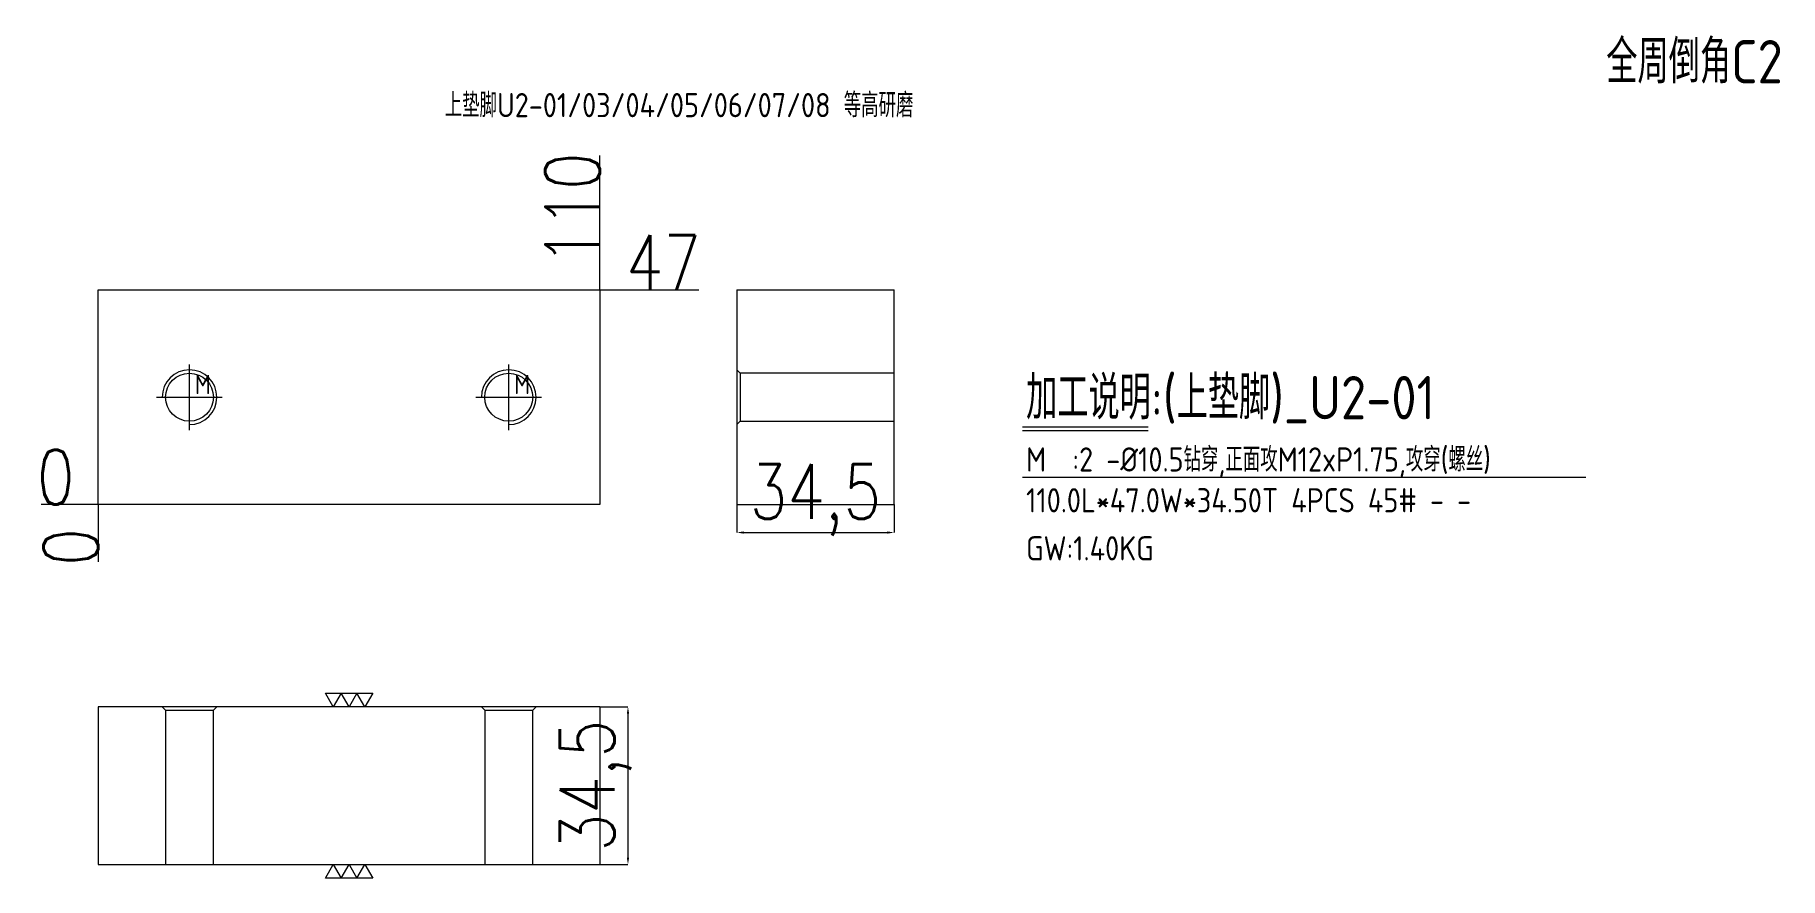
# Model space of a CAD drawing. Header units: millimetres. Extents: x 7028 to 7410, y 68429 to 68613.
import ezdxf

# ---------------------------------------------------------------- set-up
doc = ezdxf.new("R2010")
doc.units = ezdxf.units.MM
doc.linetypes.add('CENTER', pattern=[0])
doc.linetypes.add('DASHED', pattern=[0])
for name, color, linetype, lineweight in [('DIM', 4, 'Continuous', 20), ('U2', 185, 'Continuous', 20), ('U2_W', 1, 'Continuous', 25)]:
    doc.layers.add(name, color=color, linetype=linetype, lineweight=lineweight)
doc.styles.add('gbenor', font='gbenor.shx', dxfattribs={"bigfont": 'gbcbig.shx'})
doc.styles.add('TXT', font='txt.shx', dxfattribs={"width": 0.8, "bigfont": 'ctxt.shx'})
doc.dimstyles.new('零件', dxfattribs={"dimscale": 1.5, "dimtxt": 8, "dimasz": 1, "dimexe": 0, "dimexo": 0, "dimgap": 0, "dimtad": 1, "dimtxsty": 'TXT', "dimcen": 0, "dimclrd": 252, "dimclre": 252, "dimclrt": 4, "dimazin": 3, "dimtp": 0.001, "dimtm": 0.001, "dimtfac": 1, "dimtmove": 0, "dimatfit": 3, "dimlwd": 5, "dimlwe": 5})

# ---------------------------------------------------------------- blocks, each defined once
blk = doc.blocks.new('*D1107')
at = {"layer": 'Defpoints', "color": 0}
for p in [(7151.58, 68557.54), (7157.73, 68557.54), (7041.58, 68510.54)]:
    blk.add_point(p, dxfattribs=at)
at = {"layer": 'DIM', "color": 252, "lineweight": 5}
blk.add_line((7151.58, 68557.54), (7173.27, 68557.54), dxfattribs=at)
at = {"layer": 'DIM', "color": 4, "lineweight": 5, "insert": (7165.5, 68563.54), "char_height": 12, "attachment_point": 5, "style": 'TXT'}
blk.add_mtext('47', dxfattribs=at)
blk = doc.blocks.new('*D1108')
at = {"layer": 'Defpoints', "color": 0}
for p in [(7035.43, 68510.54), (7041.58, 68510.54), (7041.58, 68510.54)]:
    blk.add_point(p, dxfattribs=at)
at = {"layer": 'DIM', "color": 252, "lineweight": 5}
blk.add_line((7041.58, 68510.54), (7029.03, 68510.54), dxfattribs=at)
at = {"layer": 'DIM', "color": 4, "lineweight": 5, "insert": (7032.23, 68516.54), "char_height": 12, "attachment_point": 5, "style": 'TXT'}
blk.add_mtext('0', dxfattribs=at)
blk = doc.blocks.new('*D1109')
at = {"layer": 'Defpoints', "color": 0}
for p in [(7041.58, 68510.54), (7041.58, 68510.54), (7041.58, 68504.39)]:
    blk.add_point(p, dxfattribs=at)
at = {"layer": 'DIM', "color": 252, "lineweight": 5}
blk.add_line((7041.58, 68510.54), (7041.58, 68497.99), dxfattribs=at)
at = {"layer": 'DIM', "color": 4, "lineweight": 5, "insert": (7035.58, 68501.19), "char_height": 12, "attachment_point": 5, "rotation": 90, "style": 'TXT'}
blk.add_mtext('0', dxfattribs=at)
blk = doc.blocks.new('*D1110')
at = {"layer": 'Defpoints', "color": 0}
for p in [(7151.58, 68563.69), (7151.58, 68557.54), (7041.58, 68510.54)]:
    blk.add_point(p, dxfattribs=at)
at = {"layer": 'DIM', "color": 252, "lineweight": 5}
blk.add_line((7151.58, 68557.54), (7151.58, 68587), dxfattribs=at)
at = {"layer": 'DIM', "color": 4, "lineweight": 5, "insert": (7145.58, 68575.34), "char_height": 12, "attachment_point": 5, "rotation": 90, "style": 'TXT'}
blk.add_mtext('110', dxfattribs=at)
blk = doc.blocks.new('*D1111')
at = {"layer": 'Defpoints', "color": 0}
for p in [(7151.58, 68466.18), (7151.58, 68431.68), (7157.73, 68431.68)]:
    blk.add_point(p, dxfattribs=at)
at = {"layer": 'DIM', "color": 252, "lineweight": 5}
for p, q in [((7151.58, 68466.18), (7157.73, 68466.18)), ((7157.73, 68464.68), (7157.73, 68433.18)), ((7151.58, 68431.68), (7157.73, 68431.68))]:
    blk.add_line(p, q, dxfattribs=at)
at = {"layer": 'DIM', "color": 252}
for points in [[(7157.98, 68464.68), (7157.48, 68464.68), (7157.73, 68466.18)], [(7157.48, 68433.18), (7157.98, 68433.18), (7157.73, 68431.68)]]:
    blk.add_solid(points, dxfattribs=at)
at = {"layer": 'DIM', "color": 4, "lineweight": 5, "insert": (7150.59, 68448.93), "char_height": 12, "attachment_point": 5, "rotation": 90, "style": 'TXT'}
blk.add_mtext('34,5', dxfattribs=at)
blk = doc.blocks.new('*D1112')
at = {"layer": 'Defpoints', "color": 0}
for p in [(7181.58, 68510.54), (7216.08, 68510.54), (7216.08, 68504.39)]:
    blk.add_point(p, dxfattribs=at)
at = {"layer": 'DIM', "color": 252, "lineweight": 5}
for p, q in [((7181.58, 68510.54), (7181.58, 68504.39)), ((7216.08, 68510.54), (7216.08, 68504.39)), ((7183.08, 68504.39), (7214.58, 68504.39))]:
    blk.add_line(p, q, dxfattribs=at)
at = {"layer": 'DIM', "color": 252}
for points in [[(7183.08, 68504.64), (7183.08, 68504.14), (7181.58, 68504.39)], [(7214.58, 68504.14), (7214.58, 68504.64), (7216.08, 68504.39)]]:
    blk.add_solid(points, dxfattribs=at)
at = {"layer": 'DIM', "color": 4, "lineweight": 5, "insert": (7198.83, 68511.53), "char_height": 12, "attachment_point": 5, "style": 'TXT'}
blk.add_mtext('34,5', dxfattribs=at)

msp = doc.modelspace()

# ---------------------------------------------------------------- linework, layer by layer
at = {"layer": 'DIM', "color": 8, "linetype": 'Continuous', "lineweight": 5}
for p, q in [((7244.231, 68527.544), (7271.762, 68527.544)), ((7244.231, 68526.75), (7271.762, 68526.75)), ((7244.231, 68516.483), (7367.758, 68516.483))]:
    msp.add_line(p, q, dxfattribs=at)
at = {"layer": 'DIM', "linetype": 'Continuous', "lineweight": 5}
for points in [[(7101.778, 68469.178), (7100.046, 68466.178), (7098.314, 68469.178), (7096.582, 68466.178), (7094.85, 68469.178), (7093.117, 68466.178), (7091.385, 68469.178), (7101.778, 68469.178)], [(7091.385, 68428.678), (7093.117, 68431.678), (7094.85, 68428.678), (7096.582, 68431.678), (7098.314, 68428.678), (7100.046, 68431.678), (7101.778, 68428.678), (7091.385, 68428.678)]]:
    msp.add_lwpolyline(points, close=True, dxfattribs=at)
at = {"layer": 'U2', "color": 135, "linetype": 'Continuous', "lineweight": 5}
for p, q in [((7041.582, 68557.538), (7151.582, 68557.538)), ((7041.582, 68510.538), (7041.582, 68557.538)), ((7151.582, 68557.538), (7151.582, 68510.538)), ((7181.582, 68557.538), (7216.082, 68557.538)), ((7181.582, 68557.538), (7181.582, 68510.538)), ((7216.082, 68510.538), (7216.082, 68557.538)), ((7151.582, 68510.538), (7041.582, 68510.538)), ((7181.582, 68510.538), (7216.082, 68510.538)), ((7041.582, 68466.178), (7041.582, 68431.678)), ((7151.582, 68466.178), (7041.582, 68466.178)), ((7151.582, 68466.178), (7151.582, 68431.678)), ((7041.582, 68431.678), (7151.582, 68431.678))]:
    msp.add_line(p, q, dxfattribs=at)
at = {"layer": 'U2', "color": 5, "linetype": 'DASHED', "lineweight": 5, "ltscale": 0.271917}
for p, q in [((7182.329, 68539.291), (7181.582, 68540.038)), ((7216.082, 68539.291), (7182.329, 68539.291)), ((7182.329, 68539.291), (7182.329, 68528.785)), ((7181.582, 68528.038), (7182.329, 68528.785)), ((7182.329, 68528.785), (7216.082, 68528.785)), ((7055.582, 68466.178), (7056.329, 68465.431)), ((7056.329, 68465.431), (7056.329, 68431.678)), ((7056.329, 68465.431), (7066.835, 68465.431)), ((7066.835, 68465.431), (7067.582, 68466.178)), ((7066.835, 68431.678), (7066.835, 68465.431)), ((7125.582, 68466.178), (7126.329, 68465.431)), ((7126.329, 68465.431), (7126.329, 68431.678)), ((7126.329, 68465.431), (7136.835, 68465.431)), ((7136.835, 68465.431), (7137.582, 68466.178)), ((7136.835, 68431.678), (7136.835, 68465.431))]:
    msp.add_line(p, q, dxfattribs=at)
at = {"layer": 'U2', "color": 42, "linetype": 'Continuous', "lineweight": 5}
for centre in [(7061.582, 68534.038), (7131.582, 68534.038)]:
    msp.add_circle(centre, 5.253, dxfattribs=at)
for centre in [(7061.582, 68534.038), (7131.582, 68534.038)]:
    msp.add_arc(centre, 6, 270, 180, dxfattribs=at)
at = {"layer": 'U2_W', "color": 1, "linetype": 'CENTER', "lineweight": 5, "ltscale": 0.271917}
for p, q in [((7061.582, 68526.838), (7061.582, 68541.238)), ((7131.582, 68526.838), (7131.582, 68541.238)), ((7054.382, 68534.038), (7068.782, 68534.038)), ((7124.382, 68534.038), (7138.782, 68534.038))]:
    msp.add_line(p, q, dxfattribs=at)

# ---------------------------------------------------------------- texts
at = {"layer": 'DIM', "color": 6, "lineweight": 5, "style": 'gbenor'}
msp.add_text('全周倒角C2', height=9.5, dxfattribs=at).set_placement((7372.238, 68602.803))
at = {"layer": 'DIM', "color": 4, "lineweight": 5, "style": 'gbenor'}
for s, height, p in [('上垫脚U2-01/03/04/05/06/07/08 等高研磨', 5.3, (7117.564, 68595.385)), ('M', 4.2, (7062.767, 68534.731)), ('M', 4.2, (7132.767, 68534.731)), ('加工说明:(上垫脚)_U2-01', 9.5, (7245.02, 68529.186)), ('M  :2 -%%c10.5钻穿,正面攻M12xP1.75,攻穿(螺丝)', 5.3, (7245.026, 68517.751)), ('110.0L*47.0W*34.50T 4PCS 45# - -', 5.3, (7245.026, 68508.808)), ('GW:1.40KG', 5.3, (7245.026, 68498.276))]:
    msp.add_text(s, height=height, dxfattribs=at).set_placement(p)

# ---------------------------------------------------------------- dimensions: what is measured, and where the dimension line sits
at = {"layer": 'DIM', "lineweight": 5}
for feature_location, offset, dtype, origin, picture, middle in [((7151.582, 68557.538), (0, 6.15), 1, (7041.582, 68510.538), '*D1110', (7145.582, 68575.345)), ((7151.582, 68557.538), (6.15, 0), 0, (7041.582, 68510.538), '*D1107', (7165.503, 68563.538)), ((7041.58155359, 68510.53753058), (-6.15, 0), 0, (7041.58155359, 68510.53753058), '*D1108', (7032.23155359, 68516.53753058)), ((7041.58155359, 68510.53753058), (0, -6.15), 1, (7041.58155359, 68510.53753058), '*D1109', (7035.58155359, 68501.18753058))]:
    dim = msp.add_ordinate_dim(feature_location=feature_location, offset=offset, dtype=dtype, origin=origin, dimstyle='零件', dxfattribs=at)
    dim.commit()
    dim.dimension.update_dxf_attribs({"geometry": picture, "text_midpoint": middle})
dim = msp.add_linear_dim(base=(7216.082, 68504.388), p1=(7181.582, 68510.538), p2=(7216.082, 68510.538), dimstyle='零件', dxfattribs=at)
dim.commit()
dim.dimension.update_dxf_attribs({"geometry": '*D1112', "text_midpoint": (7198.832, 68511.53)})
dim = msp.add_linear_dim(base=(7157.732, 68431.678), p1=(7151.582, 68466.178), p2=(7151.582, 68431.678), angle=90, dimstyle='零件', dxfattribs=at)
dim.commit()
dim.dimension.update_dxf_attribs({"geometry": '*D1111', "text_midpoint": (7150.589, 68448.928)})

doc.saveas('drawing.dxf')
